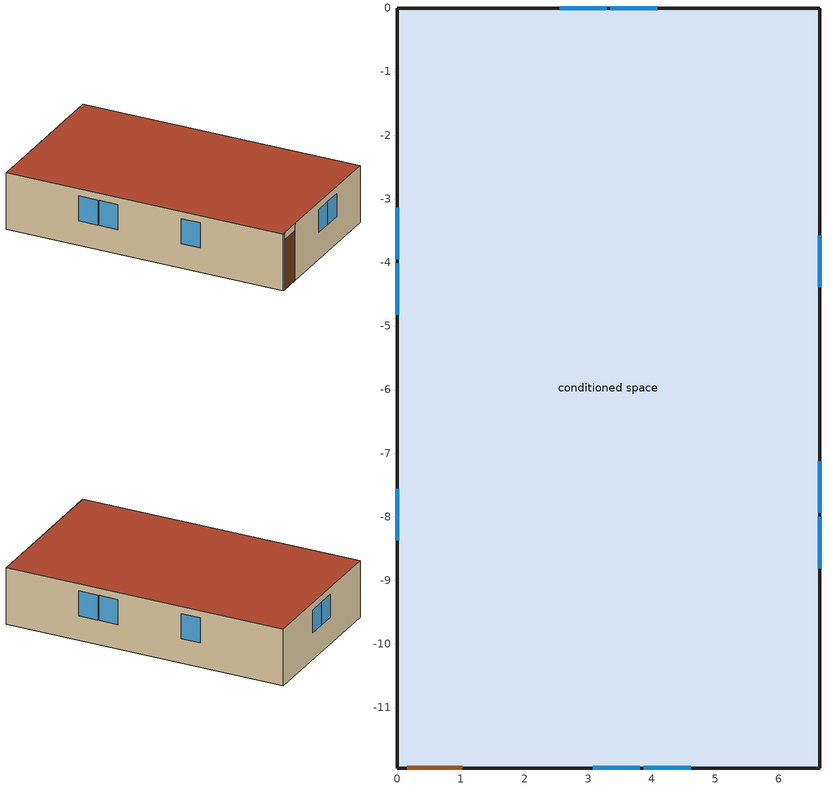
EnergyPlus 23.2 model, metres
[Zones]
conditioned space
 floor adiabatic: 0,-11.95 0,0 6.64,0 6.64,-11.95 z0
 wall outside: 0,0 0,-11.95 0.13,-11.95 1.05,-11.95 6.64,-11.95 6.64,0 0,0 z0:2.44
 window: 0,-3.14 0,-3.95 / 0,-4.01 0,-4.82 / 0,-7.56 0,-8.37 / 6.64,-8.81 6.64,-8 / 6.64,-7.94 6.64,-7.13 / 6.64,-4.39 6.64,-3.58 z1.05:2.13; 4.09,0 3.35,0 / 3.29,0 2.55,0 / 3.07,-11.95 3.81,-11.95 / 3.87,-11.95 4.61,-11.95 z1.15:2.13
 door: 0.15,-11.95 1.02,-11.95 z0:2.13
 roof outside: 6.64,-11.95 6.64,0 0,0 0,-11.95 z2.44
[Building]
Building 1
[Zone]
conditioned space: Multiplier=1; Part of Total Floor Area=Yes
[Space]
conditioned space 1: Zone=conditioned space; Space Type=Space Type 1
[SpaceList]
Space Type 1: conditioned space 1
